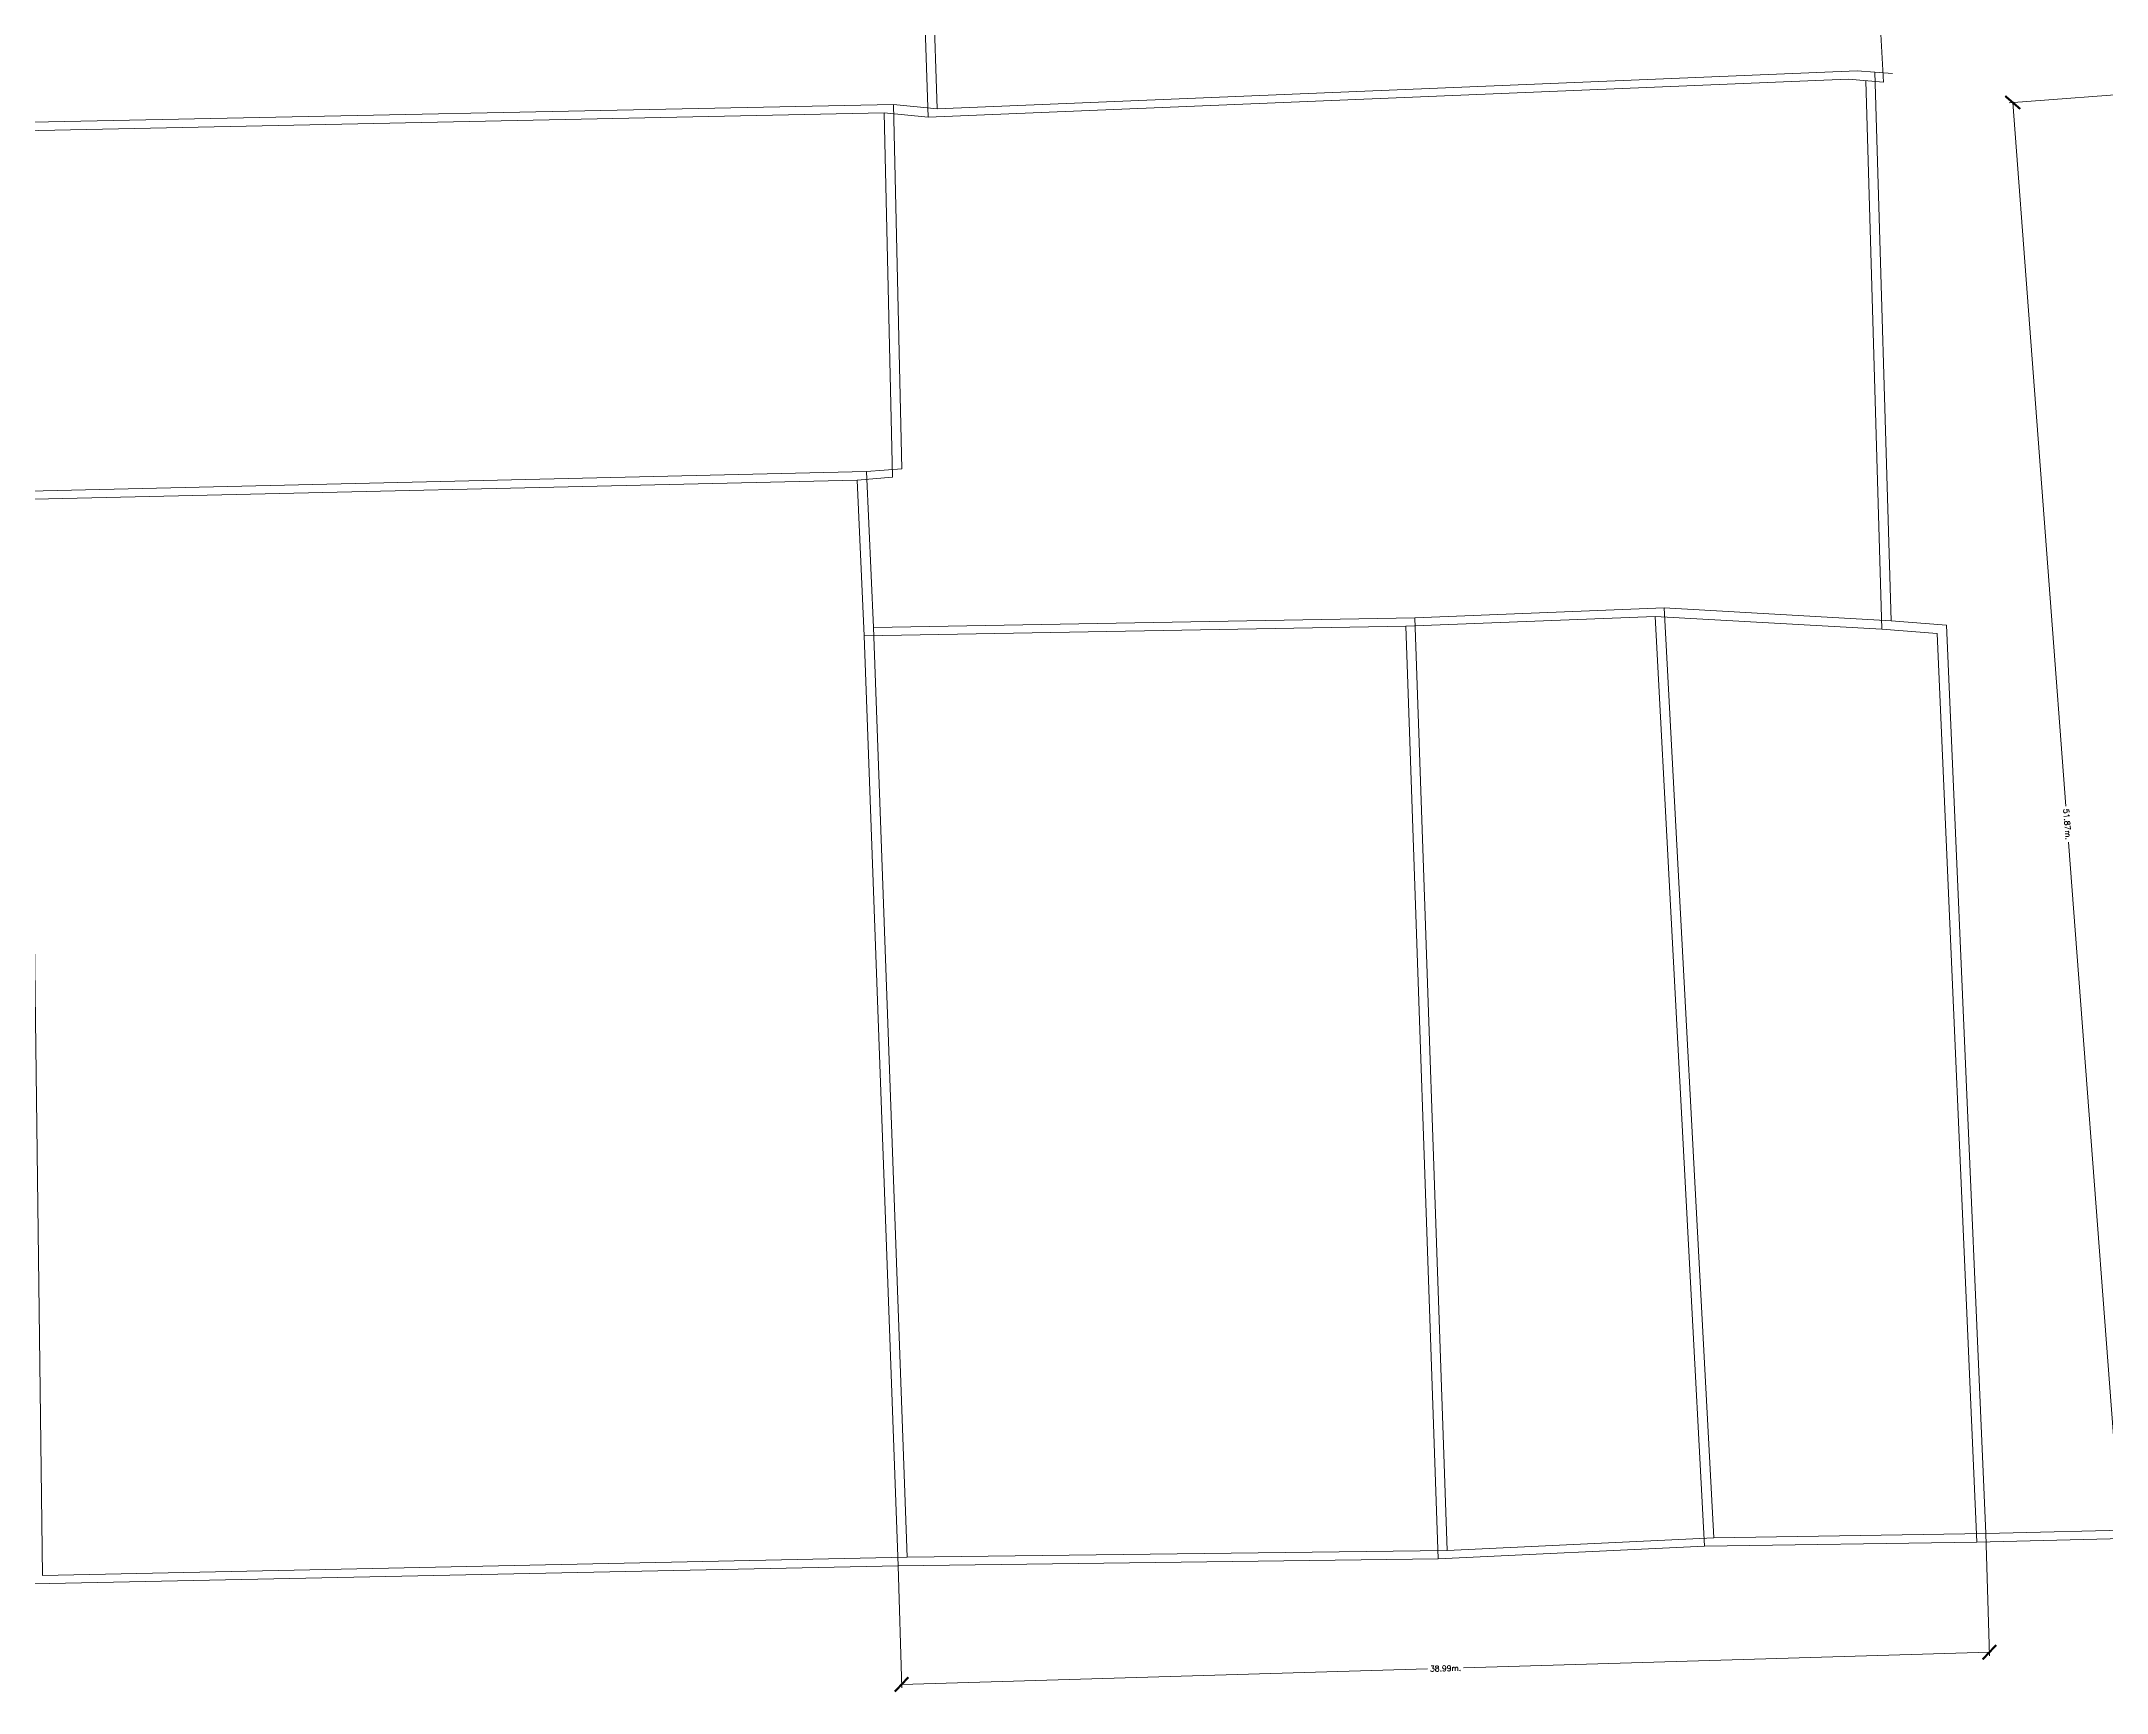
# Model space of a CAD drawing. Header units: millimetres. Extents: x 1956 to 626126, y 2654 to 1331070.
# Drawn here: x 625842.1 to 625916.1, y 1329814.9 to 1329874.1 of the extents above; entities that cross this region are included whole.
import ezdxf

# ---------------------------------------------------------------- set-up
doc = ezdxf.new("R2010")
doc.units = ezdxf.units.MM
doc.styles.add('ROMANS', font='ROMANS', dxfattribs={"height": 0.2})

# ---------------------------------------------------------------- blocks, each defined once
blk = doc.blocks.new('_ARCHTICK')
at = {"color": 0, "linetype": 'ByBlock', "const_width": 0.15}
blk.add_lwpolyline([(-0.5, -0.5), (0.5, 0.5)], dxfattribs=at)

msp = doc.modelspace()

# ---------------------------------------------------------------- linework, layer by layer
at = {"color": 1, "lineweight": 0}
for p, q in [((625873.485, 1329881.652), (625873.839, 1329871.343)), ((625873.814, 1329881.957), (625874.168, 1329871.648)), ((625907.559, 1329882.046), (625908.065, 1329872.6)), ((625906.795, 1329872.702), (625873.839, 1329871.343)), ((625907.124, 1329873.007), (625874.168, 1329871.648)), ((625908.065, 1329872.6), (625906.795, 1329872.702)), ((625908.394, 1329872.905), (625907.124, 1329873.007)), ((625907.43, 1329872.651), (625908.01, 1329852.997)), ((625907.759, 1329872.956), (625908.339, 1329853.302)), ((625840.832, 1329870.846), (625872.265, 1329871.495)), ((625841.161, 1329871.151), (625872.594, 1329871.8)), ((625872.265, 1329871.495), (625872.567, 1329858.444)), ((625873.839, 1329871.343), (625872.265, 1329871.495)), ((625874.168, 1329871.648), (625872.594, 1329871.8)), ((625872.594, 1329871.8), (625872.896, 1329858.749)), ((625841.616, 1329857.947), (625871.627, 1329858.648)), ((625872.896, 1329858.749), (625871.627, 1329858.648)), ((625871.627, 1329858.648), (625871.879, 1329853.061)), ((625841.287, 1329857.642), (625871.298, 1329858.343)), ((625841.616, 1329857.947), (625842.116, 1329819.098)), ((625872.567, 1329858.444), (625871.298, 1329858.343)), ((625871.298, 1329858.343), (625871.55, 1329852.756)), ((625871.879, 1329853.061), (625891.277, 1329853.41)), ((625890.948, 1329853.105), (625899.885, 1329853.457)), ((625891.277, 1329853.41), (625900.214, 1329853.762)), ((625891.277, 1329853.41), (625892.439, 1329819.994)), ((625899.885, 1329853.457), (625901.656, 1329820.142)), ((625908.01, 1329852.997), (625899.885, 1329853.457)), ((625908.339, 1329853.302), (625900.214, 1329853.762)), ((625900.214, 1329853.762), (625901.985, 1329820.447)), ((625871.55, 1329852.756), (625890.948, 1329853.105)), ((625871.55, 1329852.756), (625872.763, 1329819.442)), ((625871.879, 1329853.061), (625873.092, 1329819.747)), ((625890.948, 1329853.105), (625892.11, 1329819.689)), ((625908.01, 1329852.997), (625909.99, 1329852.844)), ((625908.339, 1329853.302), (625910.319, 1329853.149)), ((625909.99, 1329852.844), (625911.406, 1329820.291)), ((625910.319, 1329853.149), (625911.735, 1329820.596)), ((625911.735, 1329820.596), (625922.094, 1329820.847)), ((625901.656, 1329820.142), (625892.11, 1329819.689)), ((625901.985, 1329820.447), (625892.439, 1329819.994)), ((625901.656, 1329820.142), (625911.406, 1329820.291)), ((625901.985, 1329820.447), (625911.735, 1329820.596)), ((625911.406, 1329820.291), (625921.765, 1329820.542)), ((625841.787, 1329818.793), (625872.763, 1329819.442)), ((625842.116, 1329819.098), (625873.092, 1329819.747)), ((625872.763, 1329819.442), (625892.11, 1329819.689)), ((625873.092, 1329819.747), (625892.439, 1329819.994))]:
    msp.add_line(p, q, dxfattribs=at)
at = {"color": 1, "lineweight": 0, "ltscale": 0.5}
for p, q in [((625917.855, 1329872.26), (625912.571, 1329871.86)), ((625912.696, 1329871.87), (625914.602, 1329846.657)), ((625916.605, 1329820.152), (625914.7, 1329845.365)), ((625911.735, 1329820.595), (625911.865, 1329816.221)), ((625872.763, 1329819.441), (625872.893, 1329815.067)), ((625872.889, 1329815.192), (625891.727, 1329815.749)), ((625911.861, 1329816.346), (625893.023, 1329815.788))]:
    msp.add_line(p, q, dxfattribs=at)

# ---------------------------------------------------------------- block references
for p, xscale, yscale, zscale, rotation in [((625912.696, 1329871.87), 0.5, 0.5, 0.5, 94.32293415485643), ((625911.861, 1329816.346), 0.4999999999999998, 0.4999999999999998, 0.4999999999999998, 1.69608988456685), ((625872.889, 1329815.192), 0.4999999999999998, 0.4999999999999998, 0.4999999999999998, 181.6960898845668)]:
    msp.add_blockref('_ARCHTICK', p, dxfattribs=dict(at, xscale=xscale, yscale=yscale, zscale=zscale, rotation=rotation))

# ---------------------------------------------------------------- texts
at = {"color": 1, "lineweight": 0, "ltscale": 0.5, "char_height": 0.2, "attachment_point": 5, "style": 'ROMANS'}
for s, insert, rotation in [('\\A1;51.87m.', (625914.651, 1329846.011), 274.32293), ('\\A1;38.99m.', (625892.375, 1329815.769), 1.69609)]:
    msp.add_mtext(s, dxfattribs=dict(at, insert=insert, rotation=rotation))

doc.saveas('drawing.dxf')
